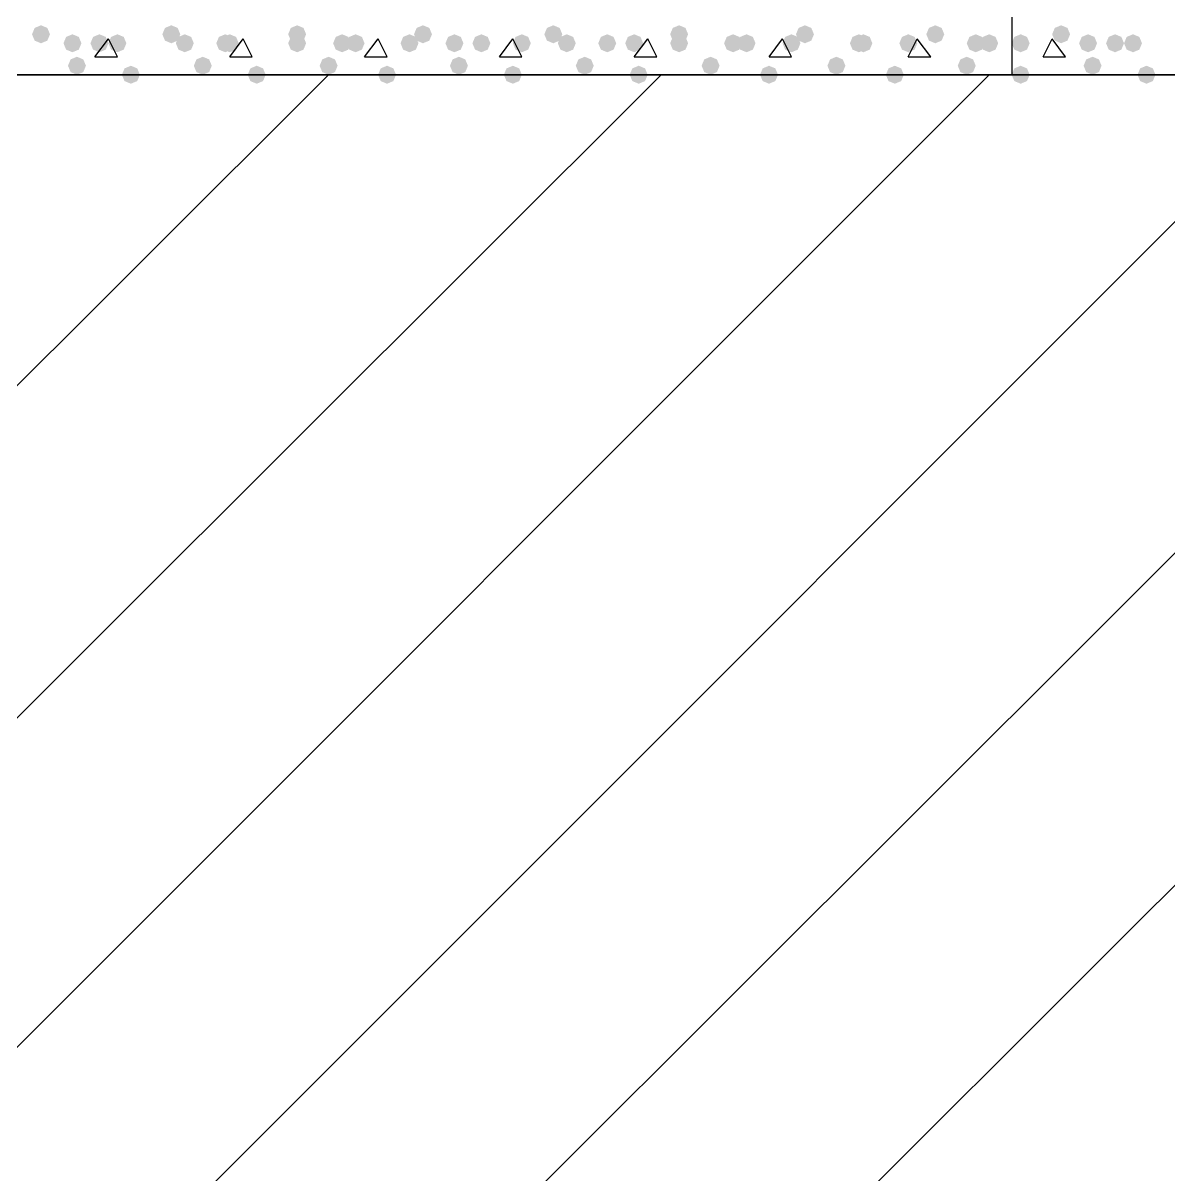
# Model space of a CAD drawing. Header units: millimetres. Extents: x 0 to 420, y 0 to 297.
# Drawn here: x 290.49 to 301.29, y 188.77 to 199.62 of the extents above; entities that cross this region are included whole.
import ezdxf

# ---------------------------------------------------------------- set-up
doc = ezdxf.new("R2010")
doc.units = ezdxf.units.MM
doc.layers.get('0').update_dxf_attribs({"linetype": 'CONTINUOUS'})

msp = doc.modelspace()

# ---------------------------------------------------------------- hatches: boundary and pattern name
at = {"true_color": 0x000008}
for points in [[(290.745333, 199.517), (290.720463, 199.457204), (290.660667, 199.432333), (290.600871, 199.457204), (290.576, 199.517), (290.600871, 199.576796), (290.660667, 199.601667), (290.720462, 199.576796)], [(291.041667, 199.432333), (291.016796, 199.372537), (290.957, 199.347667), (290.897204, 199.372537), (290.872333, 199.432333), (290.897204, 199.492129), (290.957, 199.517), (291.016796, 199.492129)], [(291.295667, 199.432333), (291.270796, 199.372537), (291.211, 199.347667), (291.151204, 199.372537), (291.126333, 199.432333), (291.151204, 199.492129), (291.211, 199.517), (291.270796, 199.492129)], [(291.465, 199.432333), (291.440129, 199.372537), (291.380333, 199.347667), (291.320538, 199.372537), (291.295667, 199.432333), (291.320537, 199.492129), (291.380333, 199.517), (291.440129, 199.492129)], [(291.973, 199.517), (291.948129, 199.457204), (291.888333, 199.432333), (291.828538, 199.457204), (291.803667, 199.517), (291.828537, 199.576796), (291.888333, 199.601667), (291.948129, 199.576796)], [(292.1, 199.432333), (292.075129, 199.372537), (292.015333, 199.347667), (291.955537, 199.372537), (291.930667, 199.432333), (291.955537, 199.492129), (292.015333, 199.517), (292.075129, 199.492129)], [(292.481, 199.432333), (292.456129, 199.372537), (292.396333, 199.347667), (292.336537, 199.372537), (292.311667, 199.432333), (292.336537, 199.492129), (292.396333, 199.517), (292.456129, 199.492129)], [(292.523333, 199.432333), (292.498462, 199.372537), (292.438667, 199.347667), (292.378871, 199.372537), (292.354, 199.432333), (292.378871, 199.492129), (292.438667, 199.517), (292.498462, 199.492129)], [(293.158333, 199.517), (293.133462, 199.457204), (293.073667, 199.432333), (293.013871, 199.457204), (292.989, 199.517), (293.013871, 199.576796), (293.073667, 199.601667), (293.133462, 199.576796)], [(293.158333, 199.432333), (293.133462, 199.372537), (293.073667, 199.347667), (293.013871, 199.372537), (292.989, 199.432333), (293.013871, 199.492129), (293.073667, 199.517), (293.133462, 199.492129)], [(293.581667, 199.432333), (293.556796, 199.372537), (293.497, 199.347667), (293.437204, 199.372537), (293.412333, 199.432333), (293.437204, 199.492129), (293.497, 199.517), (293.556796, 199.492129)], [(293.708667, 199.432333), (293.683796, 199.372537), (293.624, 199.347667), (293.564204, 199.372537), (293.539333, 199.432333), (293.564204, 199.492129), (293.624, 199.517), (293.683796, 199.492129)], [(294.216667, 199.432333), (294.191796, 199.372537), (294.132, 199.347667), (294.072204, 199.372537), (294.047333, 199.432333), (294.072204, 199.492129), (294.132, 199.517), (294.191796, 199.492129)], [(294.343667, 199.517), (294.318796, 199.457204), (294.259, 199.432333), (294.199204, 199.457204), (294.174333, 199.517), (294.199204, 199.576796), (294.259, 199.601667), (294.318796, 199.576796)], [(294.64, 199.432333), (294.615129, 199.372537), (294.555333, 199.347667), (294.495538, 199.372537), (294.470667, 199.432333), (294.495537, 199.492129), (294.555333, 199.517), (294.615129, 199.492129)], [(294.894, 199.432333), (294.869129, 199.372537), (294.809333, 199.347667), (294.749537, 199.372537), (294.724667, 199.432333), (294.749537, 199.492129), (294.809333, 199.517), (294.869129, 199.492129)], [(295.275, 199.432333), (295.250129, 199.372537), (295.190333, 199.347667), (295.130538, 199.372537), (295.105667, 199.432333), (295.130537, 199.492129), (295.190333, 199.517), (295.250129, 199.492129)], [(295.571333, 199.517), (295.546462, 199.457204), (295.486667, 199.432333), (295.426871, 199.457204), (295.402, 199.517), (295.426871, 199.576796), (295.486667, 199.601667), (295.546462, 199.576796)], [(295.698333, 199.432333), (295.673463, 199.372537), (295.613667, 199.347667), (295.553871, 199.372537), (295.529, 199.432333), (295.553871, 199.492129), (295.613667, 199.517), (295.673462, 199.492129)], [(296.079333, 199.432333), (296.054463, 199.372537), (295.994667, 199.347667), (295.934871, 199.372537), (295.91, 199.432333), (295.934871, 199.492129), (295.994667, 199.517), (296.054462, 199.492129)], [(296.333333, 199.432333), (296.308463, 199.372537), (296.248667, 199.347667), (296.188871, 199.372537), (296.164, 199.432333), (296.188871, 199.492129), (296.248667, 199.517), (296.308462, 199.492129)], [(296.756667, 199.517), (296.731796, 199.457204), (296.672, 199.432333), (296.612204, 199.457204), (296.587333, 199.517), (296.612204, 199.576796), (296.672, 199.601667), (296.731796, 199.576796)], [(296.756667, 199.432333), (296.731796, 199.372537), (296.672, 199.347667), (296.612204, 199.372537), (296.587333, 199.432333), (296.612204, 199.492129), (296.672, 199.517), (296.731796, 199.492129)], [(297.264667, 199.432333), (297.239796, 199.372537), (297.18, 199.347667), (297.120204, 199.372537), (297.095333, 199.432333), (297.120204, 199.492129), (297.18, 199.517), (297.239796, 199.492129)], [(297.391667, 199.432333), (297.366796, 199.372537), (297.307, 199.347667), (297.247204, 199.372537), (297.222333, 199.432333), (297.247204, 199.492129), (297.307, 199.517), (297.366796, 199.492129)], [(297.815, 199.432333), (297.790129, 199.372537), (297.730333, 199.347667), (297.670538, 199.372537), (297.645667, 199.432333), (297.670537, 199.492129), (297.730333, 199.517), (297.790129, 199.492129)], [(297.942, 199.517), (297.917129, 199.457204), (297.857333, 199.432333), (297.797537, 199.457204), (297.772667, 199.517), (297.797537, 199.576796), (297.857333, 199.601667), (297.917129, 199.576796)], [(298.45, 199.432333), (298.425129, 199.372537), (298.365333, 199.347667), (298.305538, 199.372537), (298.280667, 199.432333), (298.305537, 199.492129), (298.365333, 199.517), (298.425129, 199.492129)], [(298.492333, 199.432333), (298.467462, 199.372537), (298.407667, 199.347667), (298.347871, 199.372537), (298.323, 199.432333), (298.347871, 199.492129), (298.407667, 199.517), (298.467462, 199.492129)], [(298.915667, 199.432333), (298.890796, 199.372537), (298.831, 199.347667), (298.771204, 199.372537), (298.746333, 199.432333), (298.771204, 199.492129), (298.831, 199.517), (298.890796, 199.492129)], [(299.169667, 199.517), (299.144796, 199.457204), (299.085, 199.432333), (299.025204, 199.457204), (299.000333, 199.517), (299.025204, 199.576796), (299.085, 199.601667), (299.144796, 199.576796)], [(299.550667, 199.432333), (299.525796, 199.372537), (299.466, 199.347667), (299.406204, 199.372537), (299.381333, 199.432333), (299.406204, 199.492129), (299.466, 199.517), (299.525796, 199.492129)], [(299.677667, 199.432333), (299.652796, 199.372537), (299.593, 199.347667), (299.533204, 199.372537), (299.508333, 199.432333), (299.533204, 199.492129), (299.593, 199.517), (299.652796, 199.492129)], [(291.084, 199.220667), (291.059129, 199.160871), (290.999333, 199.136), (290.939537, 199.160871), (290.914667, 199.220667), (290.939537, 199.280462), (290.999333, 199.305333), (291.059129, 199.280463)], [(292.269333, 199.220667), (292.244462, 199.160871), (292.184667, 199.136), (292.124871, 199.160871), (292.1, 199.220667), (292.124871, 199.280462), (292.184667, 199.305333), (292.244462, 199.280463)], [(293.454667, 199.220667), (293.429796, 199.160871), (293.37, 199.136), (293.310204, 199.160871), (293.285333, 199.220667), (293.310204, 199.280462), (293.37, 199.305333), (293.429796, 199.280463)], [(294.682333, 199.220667), (294.657462, 199.160871), (294.597667, 199.136), (294.537871, 199.160871), (294.513, 199.220667), (294.537871, 199.280462), (294.597667, 199.305333), (294.657462, 199.280463)], [(295.867667, 199.220667), (295.842796, 199.160871), (295.783, 199.136), (295.723204, 199.160871), (295.698333, 199.220667), (295.723204, 199.280462), (295.783, 199.305333), (295.842796, 199.280463)], [(297.053, 199.220667), (297.028129, 199.160871), (296.968333, 199.136), (296.908537, 199.160871), (296.883667, 199.220667), (296.908537, 199.280462), (296.968333, 199.305333), (297.028129, 199.280463)], [(298.238333, 199.220667), (298.213462, 199.160871), (298.153667, 199.136), (298.093871, 199.160871), (298.069, 199.220667), (298.093871, 199.280462), (298.153667, 199.305333), (298.213462, 199.280463)], [(299.466, 199.220667), (299.441129, 199.160871), (299.381333, 199.136), (299.321537, 199.160871), (299.296667, 199.220667), (299.321537, 199.280462), (299.381333, 199.305333), (299.441129, 199.280463)], [(291.592, 199.136), (291.567129, 199.076204), (291.507333, 199.051333), (291.447538, 199.076204), (291.422667, 199.136), (291.447537, 199.195796), (291.507333, 199.220667), (291.567129, 199.195796)], [(292.777333, 199.136), (292.752462, 199.076204), (292.692667, 199.051333), (292.632871, 199.076204), (292.608, 199.136), (292.632871, 199.195796), (292.692667, 199.220667), (292.752462, 199.195796)], [(294.005, 199.136), (293.980129, 199.076204), (293.920333, 199.051333), (293.860537, 199.076204), (293.835667, 199.136), (293.860537, 199.195796), (293.920333, 199.220667), (293.980129, 199.195796)], [(295.190333, 199.136), (295.165462, 199.076204), (295.105667, 199.051333), (295.045871, 199.076204), (295.021, 199.136), (295.045871, 199.195796), (295.105667, 199.220667), (295.165462, 199.195796)], [(296.375667, 199.136), (296.350796, 199.076204), (296.291, 199.051333), (296.231204, 199.076204), (296.206333, 199.136), (296.231204, 199.195796), (296.291, 199.220667), (296.350796, 199.195796)], [(297.603333, 199.136), (297.578463, 199.076204), (297.518667, 199.051333), (297.458871, 199.076204), (297.434, 199.136), (297.458871, 199.195796), (297.518667, 199.220667), (297.578462, 199.195796)], [(298.788667, 199.136), (298.763796, 199.076204), (298.704, 199.051333), (298.644204, 199.076204), (298.619333, 199.136), (298.644204, 199.195796), (298.704, 199.220667), (298.763796, 199.195796)]]:
    msp.add_hatch(color=0, dxfattribs=at).paths.add_polyline_path(points, flags=0)
at = {"true_color": 0x000007}
for points in [[(299.974, 199.432333), (299.949129, 199.372537), (299.889333, 199.347667), (299.829538, 199.372537), (299.804667, 199.432333), (299.829537, 199.492129), (299.889333, 199.517), (299.949129, 199.492129)], [(300.355, 199.517), (300.330129, 199.457204), (300.270333, 199.432333), (300.210537, 199.457204), (300.185667, 199.517), (300.210537, 199.576796), (300.270333, 199.601667), (300.330129, 199.576796)], [(300.609, 199.432333), (300.584129, 199.372537), (300.524333, 199.347667), (300.464538, 199.372537), (300.439667, 199.432333), (300.464537, 199.492129), (300.524333, 199.517), (300.584129, 199.492129)], [(300.863, 199.432333), (300.838129, 199.372537), (300.778333, 199.347667), (300.718538, 199.372537), (300.693667, 199.432333), (300.718537, 199.492129), (300.778333, 199.517), (300.838129, 199.492129)], [(301.032333, 199.432333), (301.007462, 199.372537), (300.947667, 199.347667), (300.887871, 199.372537), (300.863, 199.432333), (300.887871, 199.492129), (300.947667, 199.517), (301.007462, 199.492129)], [(300.651333, 199.220667), (300.626463, 199.160871), (300.566667, 199.136), (300.506871, 199.160871), (300.482, 199.220667), (300.506871, 199.280462), (300.566667, 199.305333), (300.626462, 199.280463)], [(299.974, 199.136), (299.949129, 199.076204), (299.889333, 199.051333), (299.829538, 199.076204), (299.804667, 199.136), (299.829537, 199.195796), (299.889333, 199.220667), (299.949129, 199.195796)], [(301.159333, 199.136), (301.134462, 199.076204), (301.074667, 199.051333), (301.014871, 199.076204), (300.99, 199.136), (301.014871, 199.195796), (301.074667, 199.220667), (301.134462, 199.195796)]]:
    msp.add_hatch(color=0, dxfattribs=at).paths.add_polyline_path(points, flags=0)

# ---------------------------------------------------------------- linework, layer by layer
at = {"color": 0, "true_color": 0x0000fd}
msp.add_lwpolyline([(33.528, 180.086), (377.486333, 180.086), (377.486333, 199.136), (215.053333, 199.136), (215.053333, 220.345), (195.961, 220.345), (195.961, 199.136), (33.528, 199.136)], close=True, dxfattribs=at)
at = {"color": 0, "true_color": 0x000007}
for points in [[(33.528002, 199.135999), (195.961001, 199.135999), (195.961001, 220.344999), (215.053334, 220.344999), (215.053334, 199.135999), (377.486334, 199.135999), (377.486334, 180.085999), (33.528002, 180.085999)], [(299.804667, 201.252667), (299.804667, 199.136), (301.921333, 199.136), (301.921333, 201.252667)]]:
    msp.add_lwpolyline(points, close=True, dxfattribs=at)
at = {"color": 0, "true_color": 0x000008}
for points in [[(291.168667, 199.305333), (291.295667, 199.474667)], [(291.380333, 199.305333), (291.295667, 199.474667)], [(292.438667, 199.305333), (292.565667, 199.474667)], [(292.650333, 199.305333), (292.565667, 199.474667)], [(293.708667, 199.305333), (293.835667, 199.474667)], [(293.920333, 199.305333), (293.835667, 199.474667)], [(294.978667, 199.305333), (295.105667, 199.474667)], [(295.190333, 199.305333), (295.105667, 199.474667)], [(296.248667, 199.305333), (296.375667, 199.474667)], [(296.460333, 199.305333), (296.375667, 199.474667)], [(297.518667, 199.305333), (297.645667, 199.474667)], [(297.730333, 199.305333), (297.645667, 199.474667)], [(298.831, 199.305333), (298.915667, 199.474667)], [(299.042667, 199.305333), (298.915667, 199.474667)], [(291.168667, 199.305333), (291.380333, 199.305333)], [(292.438667, 199.305333), (292.650333, 199.305333)], [(293.708667, 199.305333), (293.920333, 199.305333)], [(294.978667, 199.305333), (295.190333, 199.305333)], [(296.248667, 199.305333), (296.460333, 199.305333)], [(297.518667, 199.305333), (297.730333, 199.305333)], [(298.831, 199.305333), (299.042667, 199.305333)]]:
    msp.add_lwpolyline(points, dxfattribs=at)
at = {"color": 0, "true_color": 0x000007}
for points in [[(300.101, 199.305333), (300.185667, 199.474667)], [(300.312667, 199.305333), (300.185667, 199.474667)], [(300.101, 199.305333), (300.312667, 199.305333)], [(280.712333, 199.136), (299.804667, 199.136)]]:
    msp.add_lwpolyline(points, dxfattribs=at)
at = {"color": 0, "true_color": 0x000002}
for points in [[(274.277667, 180.086), (293.37, 199.136)], [(277.410333, 180.086), (296.502667, 199.136)], [(280.543, 180.086), (299.593, 199.136)], [(283.675667, 180.086), (302.725667, 199.136)], [(286.766, 180.086), (305.858333, 199.136)], [(289.898667, 180.086), (308.991, 199.136)]]:
    msp.add_lwpolyline(points, dxfattribs=at)

doc.saveas('drawing.dxf')
